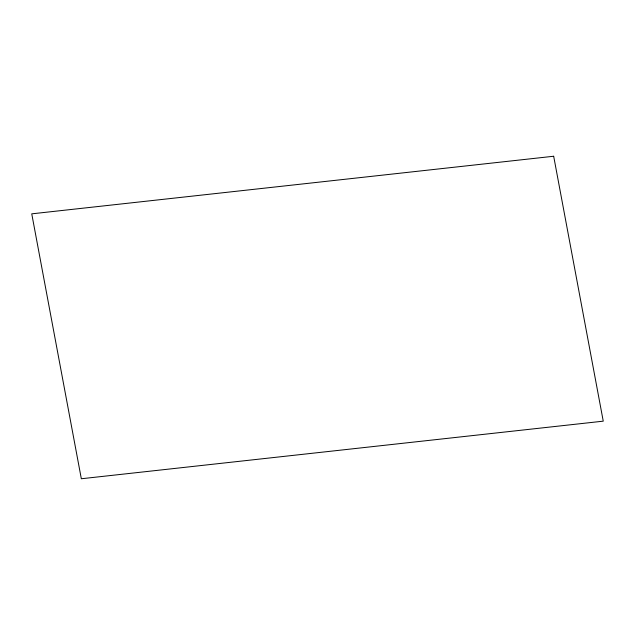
<?xml version="1.0" encoding="UTF-8"?>
<svg xmlns="http://www.w3.org/2000/svg" width="635" height="635" viewBox="0 0 635 635"><rect width="100%" height="100%" fill="white"/><g stroke="black" fill="none" stroke-linecap="round" stroke-linejoin="round"><path stroke-width="0.95" d="M553.672 156.25L31.75 213.836L81.328 478.75L603.25 421.164L553.672 156.25"/></g></svg>
